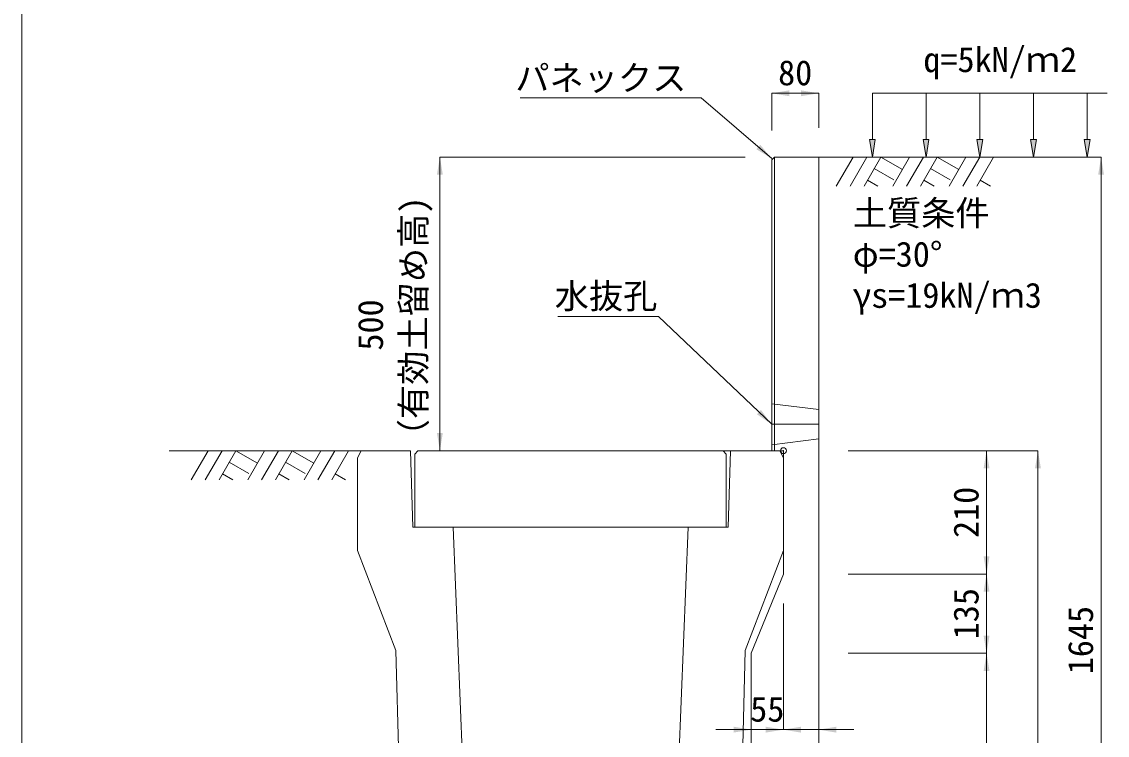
# Model space of a CAD drawing. Units: millimetres at full size. Extents: x 172874 to 217143, y 854931 to 903297.
# Drawn here: x 202743 to 204591, y 861134 to 862349 of the extents above; entities that cross this region are included whole.
import ezdxf
from ezdxf.enums import TextEntityAlignment as Align

# ---------------------------------------------------------------- set-up
doc = ezdxf.new("R2010")
doc.units = ezdxf.units.MM
doc.header["$LTSCALE"] = 20
doc.header["$PDMODE"] = 32
doc.header["$PDSIZE"] = 10
doc.linetypes.add('DASHED', pattern=[7.5, 6, -1.5])
for name, color, linetype, lineweight in [('0_2', 7, 'Continuous', 20), ('パネックスKDR', 2, 'Continuous', 13), ('図枠', 5, 'Continuous', 13), ('寸法線', 7, 'Continuous', 13), ('引出線', 4, 'Continuous', 13), ('本体', 2, 'Continuous', 13), ('補助線', 8, 'Continuous', 13), ('ﾊｯﾁﾝｸﾞ', 7, 'Continuous', 5)]:
    doc.layers.add(name, color=color, linetype=linetype, lineweight=lineweight)
doc.layers.add('文字', color=7, linetype='Continuous')
doc.styles.add('ＭＳ ゴシック', font='')
doc.styles.get('ＭＳ ゴシック').set_extended_font_data('MS Gothic')

# ---------------------------------------------------------------- blocks, each defined once
blk = doc.blocks.new('filled_arrow')
at = {"color": 0, "linetype": 'Continuous', "lineweight": -2}
blk.add_solid([(7.5, 1.25), (0, 0), (7.5, -1.25)], dxfattribs=at)

msp = doc.modelspace()

# ---------------------------------------------------------------- hatches: boundary and pattern name
at = {"layer": '寸法線'}
for points in [[(204196.31, 862148.52), (204191.31, 862118.52), (204186.31, 862148.52)], [(204287.73, 862148.52), (204282.73, 862118.52), (204277.73, 862148.52)], [(204379.14, 862148.52), (204374.14, 862118.52), (204369.14, 862148.52)], [(204470.55, 862148.52), (204465.55, 862118.52), (204460.55, 862148.52)], [(204561.96, 862148.52), (204556.96, 862118.52), (204551.96, 862148.52)], [(204561.96, 862148.52), (204556.96, 862118.52), (204551.96, 862148.52)]]:
    msp.add_hatch(color=256, dxfattribs=at).paths.add_polyline_path(points)

# ---------------------------------------------------------------- linework, layer by layer
at = {"layer": '0_2'}
for p, q in [((204099.9, 862118.52), (204499.9, 862118.52)), ((203320.9, 861618.52), (202993.86, 861618.52))]:
    msp.add_line(p, q, dxfattribs=at)
at = {"layer": 'パネックスKDR'}
for p, q in [((204019.9, 862113.52), (204024.9, 862118.52)), ((204024.9, 862118.52), (204099.9, 862118.52)), ((204099.9, 862118.52), (204099.9, 860473.52)), ((204019.9, 862113.52), (204019.9, 861618.52)), ((204019.9, 861618.52), (204039.9, 861618.52)), ((204039.9, 861618.52), (204039.9, 861408.52)), ((204039.9, 861408.52), (203984.9, 861273.52)), ((203984.9, 861273.52), (203984.9, 860478.52))]:
    msp.add_line(p, q, dxfattribs=at)
at = {"layer": 'パネックスKDR', "lineweight": 5}
msp.add_line((204024.9, 862118.52), (204024.9, 861618.52), dxfattribs=at)
at = {"layer": 'パネックスKDR', "linetype": 'DASHED', "lineweight": 9}
for p, q in [((204019.9, 861698.52), (204099.9, 861688.52)), ((204019.9, 861628.52), (204099.9, 861638.52))]:
    msp.add_line(p, q, dxfattribs=at)
at = {"layer": '図枠'}
msp.add_line((202742.9, 874031.02), (202742.9, 855531.02), dxfattribs=at)
at = {"layer": '寸法線'}
for p, q in [((204019.9, 862227.07), (204099.9, 862227.07)), ((204019.9, 862163.52), (204019.9, 862227.07)), ((204099.9, 862168.52), (204099.9, 862227.07)), ((203454.9, 861618.52), (203454.9, 862118.52)), ((203974.9, 862118.52), (203454.9, 862118.52)), ((204149.9, 862118.52), (204580.74, 862118.52)), ((204580.74, 860473.52), (204580.74, 862118.52)), ((203969.9, 861618.52), (203454.9, 861618.52)), ((204149.9, 861618.52), (204473.24, 861618.52)), ((204149.9, 861618.52), (204385.74, 861618.52)), ((204385.74, 861618.52), (204385.74, 861408.52)), ((204473.24, 861618.52), (204473.24, 860473.52)), ((204149.9, 861408.52), (204385.74, 861408.52)), ((204149.9, 861408.52), (204385.74, 861408.52)), ((204385.74, 861408.52), (204385.74, 861273.52)), ((204039.9, 861358.52), (204039.9, 861143.52)), ((204039.9, 861358.52), (204039.9, 861143.52)), ((204099.9, 861358.52), (204099.9, 861143.52)), ((204149.9, 861273.52), (204385.74, 861273.52)), ((204149.9, 861273.52), (204385.74, 861273.52)), ((204385.74, 861273.52), (204385.74, 860473.52)), ((203984.9, 861223.52), (203984.9, 861143.52)), ((204099.9, 861143.52), (203924.9, 861143.52)), ((203979.9, 861143.52), (204159.9, 861143.52))]:
    msp.add_line(p, q, dxfattribs=at)
at = {"layer": '寸法線', "lineweight": 9}
for p, q in [((204591.31, 862227.07), (204191.31, 862227.07)), ((204191.31, 862148.52), (204191.31, 862227.07)), ((204282.73, 862148.52), (204282.73, 862227.07)), ((204374.14, 862148.52), (204374.14, 862227.07)), ((204465.55, 862148.52), (204465.55, 862227.07)), ((204556.96, 862148.52), (204556.96, 862227.07))]:
    msp.add_line(p, q, dxfattribs=at)
for points in [[(204196.31, 862148.52), (204191.31, 862118.52), (204186.31, 862148.52)], [(204287.73, 862148.52), (204282.73, 862118.52), (204277.73, 862148.52)], [(204379.14, 862148.52), (204374.14, 862118.52), (204369.14, 862148.52)], [(204470.55, 862148.52), (204465.55, 862118.52), (204460.55, 862148.52)], [(204561.96, 862148.52), (204556.96, 862118.52), (204551.96, 862148.52)], [(204561.96, 862148.52), (204556.96, 862118.52), (204551.96, 862148.52)]]:
    msp.add_lwpolyline(points, close=True, dxfattribs=at)
at = {"layer": '引出線'}
for points in [[(204019.9, 862116.02), (203899.69, 862219.48), (203591.44, 862219.48)], [(204019.9, 861663.52), (203827.44, 861846.97), (203655.7, 861846.97)]]:
    msp.add_lwpolyline(points, dxfattribs=at)
at = {"layer": '本体'}
for p, q in [((203320.9, 861618.52), (203314.9, 861606.52)), ((203320.9, 861618.52), (203404.9, 861618.52)), ((203404.9, 861618.52), (203408.9, 861488.52)), ((203949.9, 861618.52), (203945.9, 861488.52)), ((203949.9, 861618.52), (204033.9, 861618.52)), ((204033.9, 861618.52), (204039.9, 861606.52)), ((203314.9, 861606.52), (203314.9, 861448.52)), ((204039.9, 861606.52), (204039.9, 861448.52)), ((203408.9, 861488.52), (203477.4, 861488.52)), ((203477.4, 861488.52), (203510.71, 860655.72)), ((203877.4, 861488.52), (203844.09, 860655.72)), ((203877.4, 861488.52), (203945.9, 861488.52)), ((203314.9, 861448.52), (203379.9, 861278.52)), ((204039.9, 861448.52), (203974.9, 861278.52)), ((203379.9, 861278.52), (203400.81, 860498.51)), ((203974.9, 861278.52), (203953.99, 860498.51))]:
    msp.add_line(p, q, dxfattribs=at)
at = {"layer": '本体', "lineweight": 20}
msp.add_lwpolyline([(203412.4, 861612.52), (203417.4, 861618.52), (203937.4, 861618.52), (203942.4, 861612.52), (203942.4, 861488.52), (203412.4, 861488.52)], close=True, dxfattribs=at)
at = {"layer": '補助線'}
msp.add_line((204019.9, 861663.52), (204099.9, 861663.52), dxfattribs=at)
msp.add_point((204039.9, 861618.52), dxfattribs=at)
at = {"layer": 'ﾊｯﾁﾝｸﾞ', "lineweight": 9}
for p, q in [((204158.55, 862118.51), (204129.9, 862068.89)), ((204182.17, 862118.51), (204153.52, 862068.89)), ((204205.79, 862118.51), (204177.14, 862068.89)), ((204205.79, 862118.51), (204242.36, 862097.4)), ((204254.55, 862118.51), (204225.9, 862068.89)), ((204278.17, 862118.51), (204249.52, 862068.89)), ((204301.79, 862118.51), (204273.14, 862068.89)), ((204301.79, 862118.51), (204338.36, 862097.4)), ((204350.55, 862118.51), (204321.9, 862068.89)), ((204374.17, 862118.51), (204345.52, 862068.89)), ((204397.79, 862118.51), (204369.14, 862068.89)), ((204194.37, 862098.73), (204227.78, 862079.44)), ((204290.37, 862098.73), (204323.78, 862079.44)), ((204182.95, 862078.95), (204200.36, 862068.89)), ((204278.95, 862078.95), (204296.36, 862068.89)), ((204374.95, 862078.95), (204392.36, 862068.89)), ((203060.34, 861618.52), (203031.69, 861568.9)), ((203083.96, 861618.52), (203055.31, 861568.9)), ((203107.58, 861618.52), (203078.94, 861568.9)), ((203107.58, 861618.52), (203144.15, 861597.41)), ((203156.34, 861618.52), (203127.69, 861568.9)), ((203179.96, 861618.52), (203151.31, 861568.9)), ((203203.58, 861618.52), (203174.93, 861568.9)), ((203203.58, 861618.52), (203240.15, 861597.41)), ((203252.34, 861618.52), (203223.69, 861568.9)), ((203275.96, 861618.52), (203247.31, 861568.9)), ((203299.58, 861618.52), (203270.93, 861568.9)), ((203096.16, 861598.74), (203129.57, 861579.45)), ((203192.16, 861598.74), (203225.58, 861579.45)), ((203084.74, 861578.95), (203102.15, 861568.9)), ((203180.74, 861578.95), (203198.15, 861568.9)), ((203276.74, 861578.95), (203294.15, 861568.9))]:
    msp.add_line(p, q, dxfattribs=at)

# ---------------------------------------------------------------- block references
at = {"layer": '寸法線', "xscale": 4, "yscale": 4}
for p in [(204019.9, 862227.07), (204039.9, 861143.52), (204099.9, 861143.52)]:
    msp.add_blockref('filled_arrow', p, dxfattribs=at)
for p, rotation in [((204099.9, 862227.07), 180), ((203454.9, 862118.52), 270), ((204580.74, 862118.52), 270), ((203454.9, 861618.52), 90), ((204385.74, 861618.52), 270), ((204473.24, 861618.52), 270), ((204385.74, 861408.52), 90), ((204385.74, 861408.52), 270), ((204385.74, 861273.52), 90), ((204385.74, 861273.52), 270), ((203984.9, 861143.52), 180), ((204039.9, 861143.52), 180)]:
    msp.add_blockref('filled_arrow', p, dxfattribs=dict(at, rotation=rotation))
at = {"layer": '引出線', "xscale": 4, "yscale": 4}
for p, rotation in [((204019.9, 862116.02), 139.3), ((204019.9, 861663.52), 136.4)]:
    msp.add_blockref('filled_arrow', p, dxfattribs=dict(at, rotation=rotation))

# ---------------------------------------------------------------- texts
at = {"layer": '寸法線', "style": 'ＭＳ ゴシック'}
for s, p in [('80', (204059.9, 862262.07)), ('55', (204012.4, 861178.52))]:
    msp.add_text(s, height=42.72, dxfattribs=at).set_placement(p, align=Align.MIDDLE_CENTER)
for s, p in [('土質条件', (204157.86, 862044.53)), ('φ=30°', (204157.86, 861974.53)), ('γs=19kN/ｍ3', (204157.86, 861904.53))]:
    msp.add_text(s, height=42.72, dxfattribs=at).set_placement(p, align=Align.TOP_LEFT)
for s, p in [('（有効土留め高)', (203443.99, 861614.2)), ('500', (203370.86, 861789.02))]:
    msp.add_text(s, height=42.72, rotation=90, dxfattribs=at).set_placement(p, align=Align.BOTTOM_LEFT)
for s, p in [('210', (204350.74, 861513.52)), ('135', (204350.74, 861341.02)), ('1645', (204545.74, 861296.02))]:
    msp.add_text(s, height=42.72, rotation=90, dxfattribs=at).set_placement(p, align=Align.MIDDLE_CENTER)
at = {"layer": '引出線', "style": 'ＭＳ ゴシック'}
for s, p in [('パネックス', (203874.69, 862274.62)), ('水抜孔', (203825.19, 861903.25))]:
    msp.add_text(s, height=42.72, dxfattribs=at).set_placement(p, align=Align.TOP_RIGHT)
at = {"layer": '文字', "style": 'ＭＳ ゴシック'}
msp.add_text('q=5kN/ｍ2', height=42.72, dxfattribs=at).set_placement((204278.2, 862250.34), align=Align.BOTTOM_LEFT)

doc.saveas('drawing.dxf')
